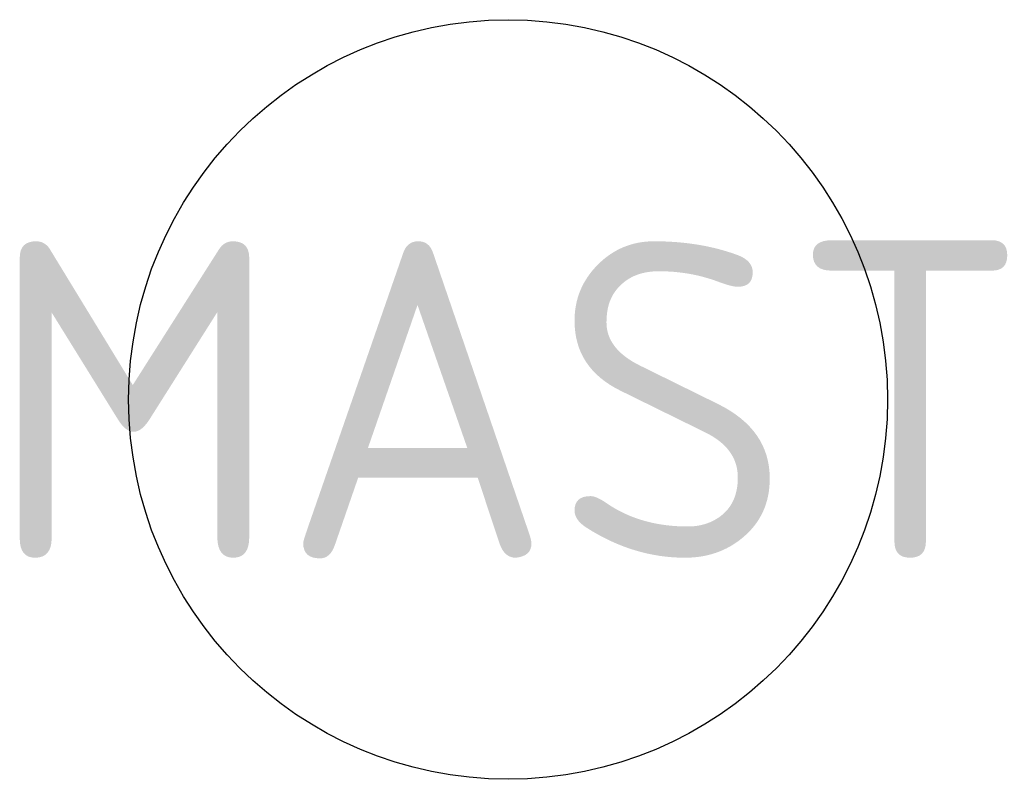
# Model space of a CAD drawing. Header units: metres. Extents: x -3.86 to 3.95, y -3 to 3.
import ezdxf
from ezdxf.enums import TextEntityAlignment as Align

# ---------------------------------------------------------------- set-up
doc = ezdxf.new("R2010")
doc.units = ezdxf.units.M
doc.styles.add('NLCS-ISO', font='NLCS-ISO.ttf')

msp = doc.modelspace()

# ---------------------------------------------------------------- linework, layer by layer
msp.add_circle((0, 0), 3)

# ---------------------------------------------------------------- texts
at = {"style": 'NLCS-ISO'}
msp.add_attdef('MAST', text='-', height=2.5, dxfattribs=at).set_placement((0, 0), align=Align.MIDDLE_CENTER)

doc.saveas('drawing.dxf')
